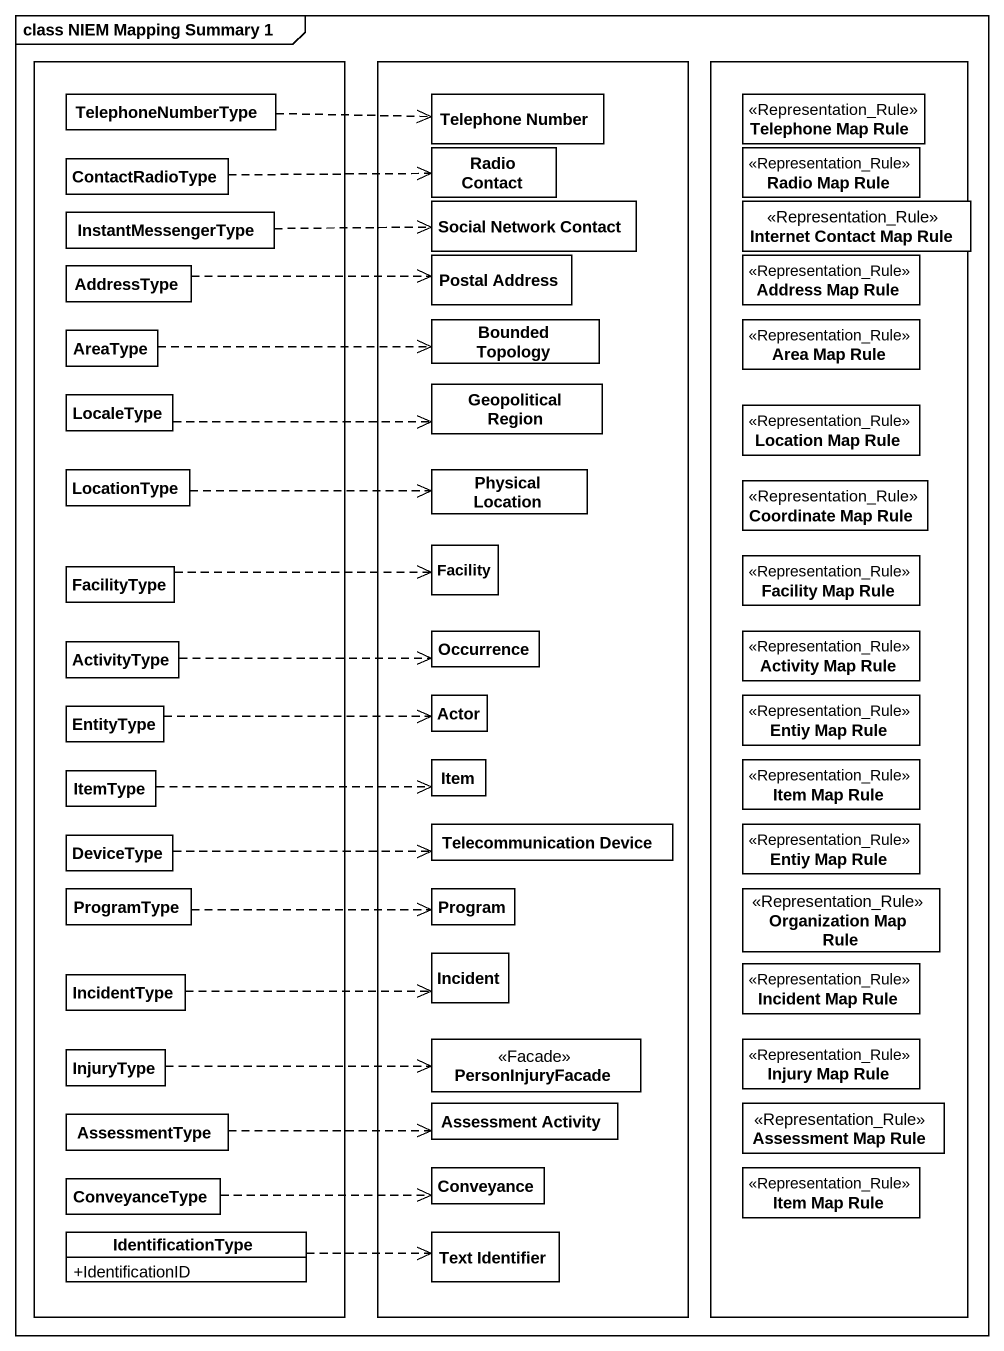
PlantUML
@startuml
mainframe class NIEM Mapping Summary 1
hide circle
hide empty members
skinparam classAttributeIconSize 0
rectangle " " as rectangle1 {
  class TelephoneNumberType
  class ContactRadioType
  class InstantMessengerType
  class AddressType
  class AreaType
  class LocaleType
  class LocationType
  class FacilityType
  class ActivityType
  class EntityType
  class ItemType
  class DeviceType
  class ProgramType
  class IncidentType
  class InjuryType
  class AssessmentType
  class ConveyanceType
  class IdentificationType {
    +IdentificationID
  }
}
rectangle " " as rectangle2 {
  class "Telephone Number" as Telephone_Number
  class "Radio Contact" as Radio_Contact
  class "Social Network Contact" as Social_Network_Contact
  class "Postal Address" as Postal_Address
  class "Geopolitical Region" as Geopolitical_Region
  class "Bounded Topology" as Bounded_Topology
  class "Physical Location" as Physical_Location
  class Facility
  class Occurrence
  class "Actor" as Actor_
  class Item
  class "Telecommunication Device" as Telecommunication_Device
  class Program
  class Incident
  class PersonInjuryFacade <<Facade>>
  class "Assessment Activity" as Assessment_Activity
  class Conveyance
  class "Text Identifier" as Text_Identifier
}
rectangle " " as rectangle3 {
  class "Telephone Map Rule" as Telephone_Map_Rule <<Representation_Rule>>
  class "Radio Map Rule" as Radio_Map_Rule <<Representation_Rule>>
  class "Internet Contact Map Rule" as Internet_Contact_Map_Rule <<Representation_Rule>>
  class "Address Map Rule" as Address_Map_Rule <<Representation_Rule>>
  class "Area Map Rule" as Area_Map_Rule <<Representation_Rule>>
  class "Location Map Rule" as Location_Map_Rule <<Representation_Rule>>
  class "Coordinate Map Rule" as Coordinate_Map_Rule <<Representation_Rule>>
  class "Facility Map Rule" as Facility_Map_Rule <<Representation_Rule>>
  class "Activity Map Rule" as Activity_Map_Rule <<Representation_Rule>>
  class "Entiy Map Rule" as Entiy_Map_Rule <<Representation_Rule>>
  class "Item Map Rule" as Item_Map_Rule <<Representation_Rule>>
  class "Entiy Map Rule" as Entiy_Map_Rule_2 <<Representation_Rule>>
  class "Organization Map Rule" as Organization_Map_Rule <<Representation_Rule>>
  class "Incident Map Rule" as Incident_Map_Rule <<Representation_Rule>>
  class "Injury Map Rule" as Injury_Map_Rule <<Representation_Rule>>
  class "Assessment Map Rule" as Assessment_Map_Rule <<Representation_Rule>>
  class "Item Map Rule" as Item_Map_Rule_2 <<Representation_Rule>>
}
TelephoneNumberType .right.> Telephone_Number
ContactRadioType .right.> Radio_Contact
InstantMessengerType .right.> Social_Network_Contact
AddressType .right.> Postal_Address
AreaType .right.> Bounded_Topology
LocaleType .right.> Geopolitical_Region
LocationType .right.> Physical_Location
FacilityType .right.> Facility
ActivityType .right.> Occurrence
EntityType .right.> Actor_
ItemType .right.> Item
DeviceType .right.> Telecommunication_Device
ProgramType .right.> Program
IncidentType .right.> Incident
InjuryType .right.> PersonInjuryFacade
AssessmentType .right.> Assessment_Activity
ConveyanceType .right.> Conveyance
IdentificationType .right.> Text_Identifier
@enduml
